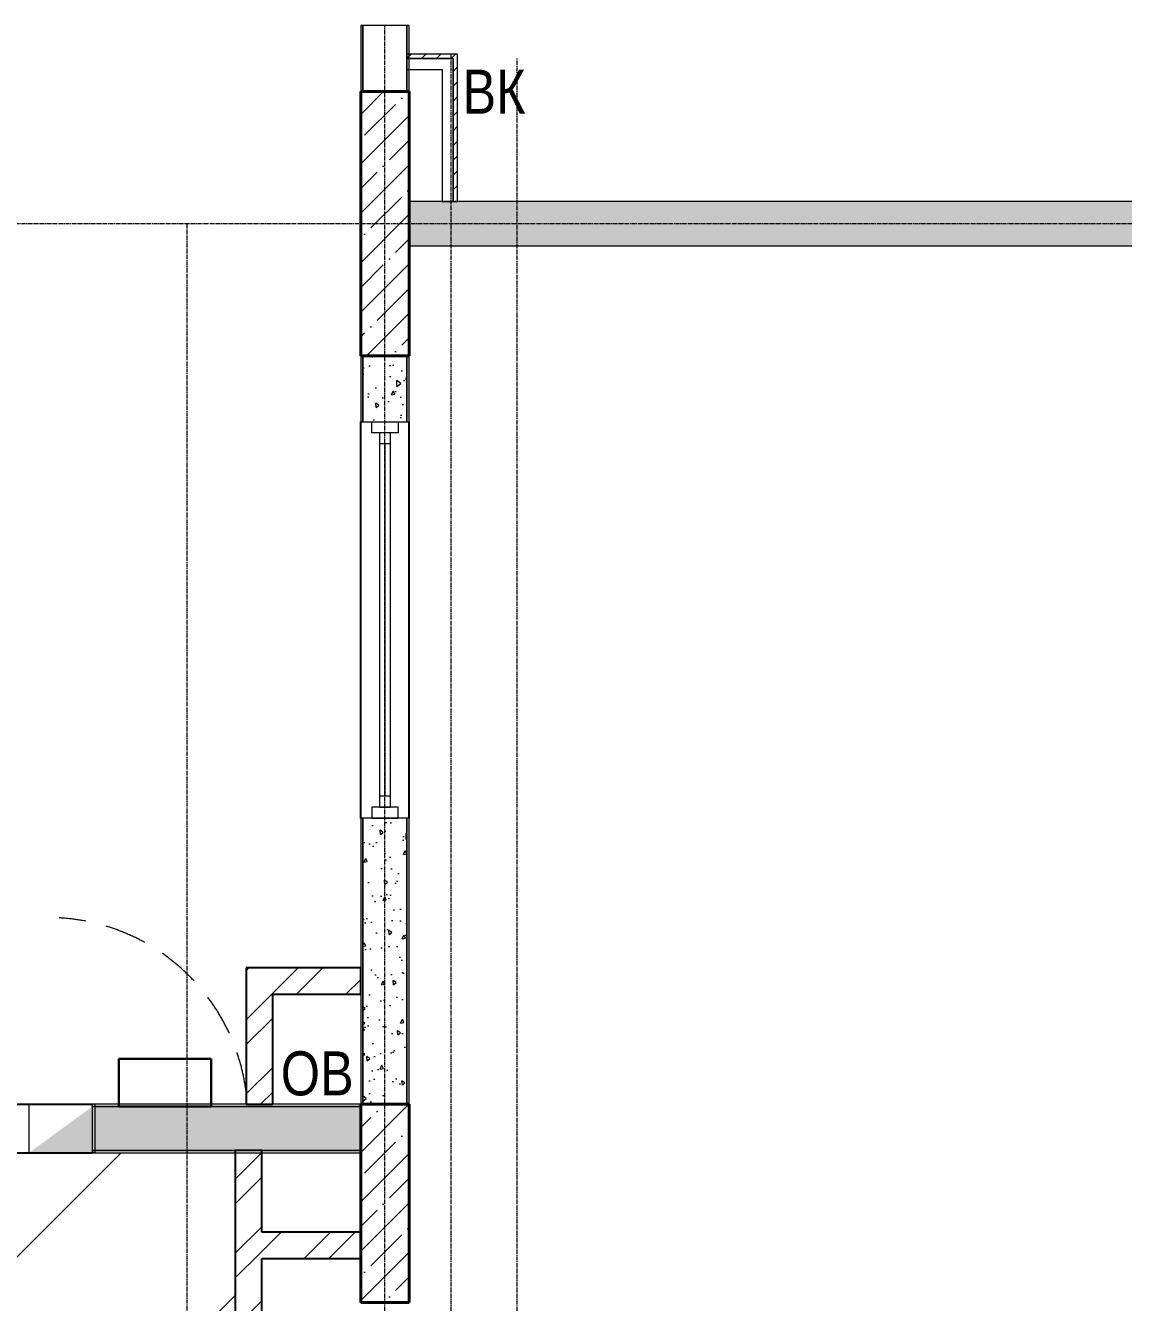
# Model space of a CAD drawing. Header units: millimetres. Extents: x 470010 to 1231400, y -134005 to 421770.
# Drawn here: x 519721 to 524709, y -105102 to -99302 of the extents above; entities that cross this region are included whole.
import ezdxf

# ---------------------------------------------------------------- set-up
doc = ezdxf.new("R2010")
doc.units = ezdxf.units.MM
for name, pattern in [('CENTER2', [28.575, 19.05, -3.175, 3.175, -3.175]), ('DASHED', [19.05, 12.7, -6.35]), ('HIDDEN2', [4.7625, 3.175, -1.5875])]:
    doc.linetypes.add(name, pattern=pattern)
for name, color, linetype, lineweight in [('АР_Двери_внутренние_антипаника', 7, 'Continuous', 0), ('АР_Колонны', 70, 'Continuous', 30), ('АР_Окна', 4, 'Continuous', 5), ('АР_Стены ГКЛ', 1, 'Continuous', 15), ('АР_Стены ЖБ', 7, 'Continuous', 35), ('АР_Стены кирпич', 32, 'Continuous', 20), ('АР_Стены ПЕНОблок', 52, 'Continuous', 20), ('АР_Тонкая', 254, 'Continuous', 5), ('АР_Штриховка', 8, 'Continuous', 0), ('ВК_Шахты', 5, 'Continuous', 9), ('ОВ_Отопление', 30, 'Continuous', 5), ('Потолок штриховка', 200, 'Continuous', 15), ('СС_Отверстия', 72, 'Continuous', 9)]:
    doc.layers.add(name, color=color, linetype=linetype, lineweight=lineweight)
for name, color, linetype, lineweight, true_color in [('АР_Оси_РД_100', 7, 'Continuous', 0, 0x525252), ('МАГНИТЫ', 7, 'Continuous', 30, 0xd100d1), ('РД_проем_инж перемыч_фахверк', 7, 'Continuous', 18, 0xff1f1f)]:
    doc.layers.add(name, color=color, linetype=linetype, lineweight=lineweight, true_color=true_color)
doc.layers.add('РД_Витраж_вн', color=7, linetype='Continuous', true_color=0x148aff)
doc.layers.add('РД_Проем', color=230, linetype='Continuous', lineweight=0, plot=False)
doc.styles.add('style1', font='ARIALN.TTF')
pattern_1 = [(95, (509053.93, -143101.69), (140.09465, 117.5534), [19.05, -209.55]), (40, (509053.93, -143101.69), (-160.01845, 110.1767), [15.24, -167.6406]), (145.45144, (509065.6, -143091.89), (-19.9238, 227.7301), [16.19, -178.09024]), (91.1842, (509018.01, -143065.77), (221.4102, 161.9534), [28.575, -314.325]), (141.63556, (509036.46, -143052.27), (-7.0866, 342.8268), [24.285, -267.1356]), (36.18415, (509018, -143065.77), (-7.0866, 342.8268), [22.86, -251.4597]), (66, (509044.95, -143056.79), (179.52, 34.89515), [19.05, -209.55]), (11, (509044.95, -143056.79), (-86.5399, 173.9412), [15.24, -167.64]), (116.45145, (509059.91, -143053.88), (92.98005, 208.83634), [16.19, -178.08994]), (82.5, (509053.93, -143101.69), (-57.60547, 61.97341), [0, -165.608, 0, -170.18, 0, -168.275]), (52.5, (509053.93, -143101.69), (-23.58973, 118.087), [0, -97.028, 0, -161.798, 0, -64.135]), (12.5, (509013.88, -143141.74), (99.92786, 91.8262), [0, -63.5, 0, -198.12, 0, -262.89]), (2.5, (508995.92, -143159.7), (86.7639, 122.7224), [0, -82.55, 0, -131.572, 0, -186.69])]
pattern_2 = [(45, (509053.93, -143101.69), (-112.2532, 112.2532), []), (45, (509166.19, -143101.69), (-112.2532, 112.2532), [198.4375, -39.6875, 0, -39.6875])]

msp = doc.modelspace()

# ---------------------------------------------------------------- hatches: boundary and pattern name
at = {"layer": 'АР_Стены ГКЛ', "linetype": 'Continuous', "lineweight": 0, "true_color": 0x000000}
h = msp.add_hatch(dxfattribs=at)
h.set_pattern_fill('ANSI31', color=18, scale=15, angle=-360, style=0)
h.set_pattern_definition([(45, (509053.93, -143101.687), (-33.67596, 33.67596), [])])
h.paths.add_polyline_path([(521453.932, -99431.687), (521453.932, -99451.687), (521663.932, -99451.687), (521683.932, -99431.687)], flags=0)
h = msp.add_hatch(dxfattribs=at)
h.set_pattern_fill('ANSI31', color=18, scale=15, angle=-360, style=0)
h.set_pattern_definition([(45, (509053.93, -143101.687), (-33.67596, 33.67596), [])])
h.paths.add_polyline_path([(521683.932, -99431.687), (521663.932, -99451.687), (521663.932, -100101.687), (521683.932, -100101.687)], flags=0)
at = {"layer": 'АР_Штриховка', "linetype": 'Continuous', "lineweight": 5, "true_color": 0x000000}
h = msp.add_hatch(dxfattribs=at)
h.set_pattern_fill('ANSI35', color=18, scale=25, style=0)
h.set_pattern_definition(pattern_2)
h.paths.add_polyline_path([(521243.932, -100801.687), (521463.932, -100801.687), (521463.932, -99601.687), (521243.932, -99601.687)], flags=0)
at = {"layer": 'АР_Штриховка', "linetype": 'Continuous', "lineweight": 0, "true_color": 0x000000}
h = msp.add_hatch(dxfattribs=at)
h.set_pattern_fill('AR-CONC', color=18, angle=405, style=0)
h.set_pattern_definition(pattern_1)
h.paths.add_polyline_path([(529033.932, -100301.687), (529033.932, -100101.687), (521463.932, -100101.687), (521463.932, -100301.687)], flags=0)
h = msp.add_hatch(dxfattribs=at)
h.set_pattern_fill('AR-CONC', color=18, angle=45, style=0)
h.set_pattern_definition([(95, (509053.93, -143101.69), (140.09465, 117.5534), [19.05, -209.55]), (40, (509053.93, -143101.69), (-160.01845, 110.1767), [15.24, -167.6406]), (145.45144, (509065.6, -143091.89), (-19.9238, 227.7301), [16.19, -178.09024]), (91.1842, (509018.01, -143065.77), (221.4102, 161.9534), [28.575, -314.325]), (141.63556, (509036.46, -143052.27), (-7.0866, 342.8268), [24.285, -267.1356]), (36.18415, (509018, -143065.77), (-7.0866, 342.8268), [22.86, -251.4597]), (66, (509044.95, -143056.79), (179.52, 34.89515), [19.05, -209.55]), (11, (509044.95, -143056.79), (-86.5399, 173.9412), [15.24, -167.64]), (116.45145, (509059.91, -143053.88), (92.98005, 208.83634), [16.19, -178.0899]), (82.5, (509053.93, -143101.69), (-57.60547, 61.97341), [0, -165.608, 0, -170.18, 0, -168.275]), (52.5, (509053.93, -143101.69), (-23.58973, 118.087), [0, -97.028, 0, -161.798, 0, -64.135]), (12.5, (509013.88, -143141.74), (99.92786, 91.8262), [0, -63.5, 0, -198.12, 0, -262.89]), (2.5, (508995.92, -143159.7), (86.7639, 122.7224), [0, -82.55, 0, -131.572, 0, -186.69])])
h.paths.add_polyline_path([(521253.932, -104201.687), (521453.932, -104201.687), (521453.932, -102901.687), (521253.932, -102901.687)], flags=0)
h.paths.add_polyline_path([(521253.932, -101101.687), (521453.932, -101101.687), (521453.932, -100801.687), (521253.932, -100801.687)], flags=0)
h = msp.add_hatch(dxfattribs=at)
h.set_pattern_fill('ANSI32', color=18, scale=25, style=0)
h.set_pattern_definition([(45, (509053.93, -143101.69), (-168.3798, 168.3798), []), (45, (509166.19, -143101.69), (-168.3798, 168.3798), [])])
h.paths.add_polyline_path([(520723.932, -104201.687), (520843.932, -104201.687), (520843.932, -103701.687), (520723.932, -103581.687)], flags=0)
h = msp.add_hatch(dxfattribs=at)
h.set_pattern_fill('ANSI32', color=18, scale=25, style=0)
h.set_pattern_definition([(45, (509053.93, -143101.69), (-168.3798, 168.3798), []), (45, (509166.19, -143101.69), (-168.3798, 168.3798), [])])
h.paths.add_polyline_path([(520723.932, -103581.687), (520843.932, -103701.687), (521243.932, -103701.687), (521243.932, -103581.687)], flags=0)
h = msp.add_hatch(dxfattribs=at)
h.set_pattern_fill('AR-CONC', color=18, angle=405, style=0)
h.set_pattern_definition(pattern_1)
h.paths.add_polyline_path([(521243.932, -104411.687), (521243.932, -104211.687), (520843.932, -104211.687), (520843.932, -104411.687)], flags=0)
h.paths.add_polyline_path([(520843.932, -104411.687), (520843.932, -104211.687), (520023.933, -104211.687), (520023.933, -104411.687)], flags=0)
h.paths.add_polyline_path([(518023.933, -104411.687), (518023.933, -104211.687), (517363.932, -104211.687), (517363.932, -104411.687)], flags=0)
h.paths.add_polyline_path([(517363.932, -104411.687), (517363.932, -104211.687), (516953.932, -104211.687), (516903.932, -104275.02), (516953.932, -104411.687)], flags=0)
at = {"layer": 'АР_Штриховка', "linetype": 'Continuous', "lineweight": 5, "true_color": 0x000000}
h = msp.add_hatch(dxfattribs=at)
h.set_pattern_fill('ANSI35', color=18, scale=25, style=0)
h.set_pattern_definition(pattern_2)
h.paths.add_polyline_path([(521243.932, -105101.687), (521463.932, -105101.687), (521463.932, -104201.687), (521243.932, -104201.687)], flags=0)
at = {"layer": 'АР_Штриховка', "linetype": 'Continuous', "lineweight": 0, "true_color": 0x000000}
h = msp.add_hatch(dxfattribs=at)
h.set_pattern_fill('ANSI32', color=18, scale=25, style=0)
h.set_pattern_definition([(45, (509053.93, -143101.69), (-168.3798, 168.3798), []), (45, (509166.19, -143101.69), (-168.3798, 168.3798), [])])
h.paths.add_polyline_path([(520673.933, -107021.687), (520793.934, -106901.687), (520793.934, -106821.687), (520673.934, -106821.687)], flags=0)
h.paths.add_polyline_path([(520673.935, -106221.687), (520793.935, -106221.687), (520763.935, -106141.687), (520673.935, -106101.687)], flags=0)
h.paths.add_polyline_path([(520673.937, -105501.687), (520793.937, -105501.687), (520793.938, -104901.686), (520763.938, -104821.686), (520673.938, -104781.685)], flags=0)
h.paths.add_polyline_path([(520673.938, -104781.685), (520763.938, -104821.686), (520793.938, -104781.686), (520793.939, -104411.687), (520673.939, -104411.687)], flags=0)
h = msp.add_hatch(dxfattribs=at)
h.set_pattern_fill('ANSI32', color=18, scale=25, angle=360, style=0)
h.set_pattern_definition([(45, (509053.93, -143101.69), (-168.3798, 168.3798), []), (45, (509166.19, -143101.69), (-168.3798, 168.3798), [])])
h.paths.add_polyline_path([(521243.915, -104901.686), (521243.915, -104781.686), (520793.938, -104781.686), (520763.938, -104821.686), (520793.938, -104901.686)], flags=0)
at = {"layer": 'Потолок штриховка'}
h = msp.add_hatch(dxfattribs=at)
h.set_pattern_fill('ANSI31', color=256, scale=260)
h.paths.add_polyline_path([(516953.932, -116511.687), (516963.932, -106921.687), (517683.935, -106921.685), (517693.932, -104421.687), (520673.939, -104421.694), (520673.933, -107021.687), (521243.932, -107021.687), (521243.932, -109181.176), (520373.899, -109181.31), (520373.899, -117701.687), (529253.932, -117701.684), (529253.932, -116801.687), (535853.932, -116851.687), (535853.932, -117101.687), (536553.932, -117101.687), (536553.932, -121401.687), (535853.932, -121401.687), (535853.932, -121691.687), (521253.932, -121691.687), (521243.932, -129481.687), (516853.932, -129481.687), (516963.932, -129481.687), (516963.932, -120191.687), (509173.932, -120191.687), (509173.932, -116511.692)])
at = {"layer": 'СС_Отверстия', "linetype": 'Continuous', "lineweight": 5, "true_color": 0x000000}
for points in [[(520037.624, -104421.687), (520037.624, -104201.687), (519887.624, -104311.687)], [(519737.624, -104421.687), (520037.624, -104421.687), (519887.624, -104311.687)]]:
    msp.add_hatch(color=18, dxfattribs=at).paths.add_polyline_path(points, flags=0)

# ---------------------------------------------------------------- linework, layer by layer
at = {"layer": 'АР_Двери_внутренние_антипаника', "color": 18, "linetype": 'DASHED', "lineweight": 0, "ltscale": 15, "true_color": 0x000000}
msp.add_arc((519824.624, -104259.4), 905.738, 6.8309683, 86.8787178, dxfattribs=at)
at = {"layer": 'АР_Колонны', "color": 18, "linetype": 'HIDDEN2', "lineweight": 25, "true_color": 0x000000}
for p, q in [((521243.932, -99601.687), (521463.932, -99601.687)), ((521243.932, -100801.687), (521243.932, -99601.687)), ((521463.932, -99601.687), (521463.932, -100801.687)), ((521463.932, -100801.687), (521243.932, -100801.687)), ((521243.932, -104201.687), (521463.932, -104201.687)), ((521243.932, -105101.687), (521243.932, -104201.687)), ((521463.932, -104201.687), (521463.932, -105101.687)), ((521463.932, -105101.687), (521243.932, -105101.687))]:
    msp.add_line(p, q, dxfattribs=at)
at = {"layer": 'АР_Колонны', "color": 18, "linetype": 'Continuous', "lineweight": 30, "true_color": 0x000000}
for p, q in [((521463.932, -99601.687), (521243.932, -99601.687)), ((521243.932, -99601.687), (521243.932, -100801.687)), ((521463.932, -100801.687), (521463.932, -99601.687)), ((521243.932, -100801.687), (521463.932, -100801.687)), ((521463.932, -104201.687), (521243.932, -104201.687)), ((521243.932, -104201.687), (521243.932, -105101.687)), ((521463.932, -105101.687), (521463.932, -104201.687)), ((521243.932, -105101.687), (521463.932, -105101.687))]:
    msp.add_line(p, q, dxfattribs=at)
at = {"layer": 'АР_Окна', "color": 18, "linetype": 'Continuous', "lineweight": 5, "true_color": 0x000000}
for p, q in [((521243.932, -101101.687), (521243.932, -102901.687)), ((521463.932, -101101.687), (521463.932, -102901.687)), ((521378.932, -101201.687), (521328.932, -101201.687)), ((521353.932, -101201.687), (521353.932, -102801.687)), ((521378.932, -102801.687), (521328.932, -102801.687))]:
    msp.add_line(p, q, dxfattribs=at)
for points in [[(521293.932, -101151.687), (521293.932, -101101.687), (521413.932, -101101.687), (521413.932, -101151.687)], [(521378.932, -101151.687), (521328.932, -101151.687), (521328.932, -102851.687), (521378.932, -102851.687)], [(521293.932, -102851.687), (521293.932, -102901.687), (521413.932, -102901.687), (521413.932, -102851.687)]]:
    msp.add_lwpolyline(points, close=True, dxfattribs=at)
at = {"layer": 'АР_Оси_РД_100', "linetype": 'CENTER2'}
msp.add_line((538608.933, -100201.687), (503098.975, -100201.687), dxfattribs=at)
for points in [[(521054.052, -133315.052), (521353.933, -132915.052), (521353.933, -99301.687)], [(521653.933, -133315.052), (521653.933, -99431.687)], [(522253.933, -133315.052), (521953.933, -132915.052), (521953.933, -99451.569)], [(520453.933, -100201.687), (520453.933, -133315.052)]]:
    msp.add_lwpolyline(points, dxfattribs=at)
at = {"layer": 'АР_Стены ГКЛ', "color": 18, "linetype": 'Continuous', "lineweight": 5, "true_color": 0x000000}
for p, q in [((521453.932, -99431.687), (521453.932, -99451.687)), ((521683.932, -99431.687), (521453.932, -99431.687)), ((521453.932, -99451.687), (521453.932, -99501.687)), ((521663.932, -99451.687), (521453.932, -99451.687)), ((521453.932, -99451.687), (521663.932, -99451.687)), ((521663.932, -100101.687), (521663.932, -99451.687)), ((521663.932, -99451.687), (521663.932, -100101.687)), ((521683.932, -100101.687), (521683.932, -99431.687)), ((521453.932, -99501.687), (521613.932, -99501.687)), ((521613.932, -99501.687), (521613.932, -100101.687)), ((521613.932, -100101.687), (521663.932, -100101.687)), ((521663.932, -100101.687), (521683.932, -100101.687))]:
    msp.add_line(p, q, dxfattribs=at)
at = {"layer": 'АР_Стены ЖБ', "color": 18, "linetype": 'Continuous', "lineweight": 40, "true_color": 0x000000}
for p, q in [((521463.932, -99601.687), (521243.932, -99601.687)), ((521243.932, -99601.687), (521243.932, -100801.687)), ((521463.932, -100801.687), (521463.932, -99601.687)), ((521243.932, -100801.687), (521463.932, -100801.687)), ((521463.932, -104201.687), (521243.932, -104201.687)), ((521243.932, -104201.687), (521243.932, -105101.687)), ((521463.932, -105101.687), (521463.932, -104201.687)), ((521243.932, -105101.687), (521463.932, -105101.687))]:
    msp.add_line(p, q, dxfattribs=at)
at = {"layer": 'АР_Стены кирпич', "color": 18, "linetype": 'Continuous', "lineweight": 25, "true_color": 0x000000}
for p, q in [((520723.932, -103581.687), (520723.932, -104201.687)), ((521243.932, -103581.687), (520723.932, -103581.687)), ((521243.932, -103701.687), (521243.932, -103581.687)), ((520843.932, -104201.687), (520843.932, -103701.687)), ((520843.932, -103701.687), (521243.932, -103701.687)), ((520723.932, -104201.687), (520843.932, -104201.687)), ((520673.939, -104411.687), (520673.938, -104781.685)), ((520793.939, -104411.687), (520673.939, -104411.687)), ((520793.938, -104781.686), (520793.939, -104411.687)), ((520673.938, -104781.685), (520673.937, -105501.687)), ((521243.915, -104781.686), (520793.938, -104781.686)), ((521243.915, -104901.686), (521243.915, -104781.686)), ((520793.937, -105501.687), (520793.938, -104901.686)), ((520793.938, -104901.686), (521243.915, -104901.686))]:
    msp.add_line(p, q, dxfattribs=at)
at = {"layer": 'АР_Стены ПЕНОблок', "color": 18, "linetype": 'Continuous', "lineweight": 20, "true_color": 0x000000}
for p, q in [((521453.932, -99301.687), (521253.932, -99301.687)), ((521253.932, -99301.687), (521253.932, -99601.687)), ((521453.932, -99601.687), (521453.932, -99301.687)), ((521253.932, -99601.687), (521453.932, -99601.687)), ((529033.932, -100101.687), (521463.932, -100101.687)), ((521463.932, -100101.687), (521463.932, -100301.687)), ((521463.932, -100301.687), (529033.932, -100301.687)), ((521453.932, -100801.687), (521253.932, -100801.687)), ((521253.932, -100801.687), (521253.932, -101101.687)), ((521453.932, -101101.687), (521453.932, -100801.687)), ((521253.932, -101101.687), (521453.932, -101101.687)), ((521453.932, -102901.687), (521253.932, -102901.687)), ((521253.932, -102901.687), (521253.932, -104201.687)), ((521453.932, -104201.687), (521453.932, -102901.687)), ((520843.932, -104211.687), (520023.933, -104211.687)), ((520023.933, -104211.687), (520023.933, -104411.687)), ((521243.932, -104211.687), (520843.932, -104211.687)), ((521243.932, -104411.687), (521243.932, -104211.687)), ((521253.932, -104201.687), (521453.932, -104201.687)), ((520023.933, -104411.687), (520843.932, -104411.687)), ((520843.932, -104411.687), (521243.932, -104411.687))]:
    msp.add_line(p, q, dxfattribs=at)
at = {"layer": 'АР_Тонкая', "color": 18, "linetype": 'Continuous', "lineweight": 0, "true_color": 0x000000}
for p, q in [((521253.932, -99301.687), (521243.932, -99301.687)), ((521243.932, -99301.687), (521243.932, -99601.687)), ((521253.932, -99601.687), (521253.932, -99301.687)), ((521463.932, -99301.687), (521453.932, -99301.687)), ((521453.932, -99301.687), (521453.932, -99601.687)), ((521463.932, -99601.687), (521463.932, -99301.687)), ((521243.932, -99601.687), (521253.932, -99601.687)), ((521453.932, -99601.687), (521463.932, -99601.687)), ((521253.932, -100801.687), (521243.932, -100801.687)), ((521243.932, -100801.687), (521243.932, -101101.687)), ((521253.932, -101101.687), (521253.932, -100801.687)), ((521463.932, -100801.687), (521453.932, -100801.687)), ((521453.932, -100801.687), (521453.932, -101101.687)), ((521463.932, -101101.687), (521463.932, -100801.687)), ((521243.932, -101101.687), (521253.932, -101101.687)), ((521453.932, -101101.687), (521463.932, -101101.687)), ((521253.932, -102901.687), (521243.932, -102901.687)), ((521243.932, -102901.687), (521243.932, -104201.687)), ((521253.932, -104201.687), (521253.932, -102901.687)), ((521463.932, -102901.687), (521453.932, -102901.687)), ((521453.932, -102901.687), (521453.932, -104201.687)), ((521463.932, -104201.687), (521463.932, -102901.687)), ((520843.932, -104201.687), (520023.933, -104201.687)), ((520023.933, -104201.687), (520023.933, -104211.687)), ((520023.933, -104211.687), (520843.932, -104211.687)), ((521243.932, -104201.687), (520843.932, -104201.687)), ((520843.932, -104211.687), (521243.932, -104211.687)), ((521243.932, -104211.687), (521243.932, -104201.687)), ((521243.932, -104201.687), (521253.932, -104201.687)), ((521453.932, -104201.687), (521463.932, -104201.687)), ((520843.932, -104411.687), (520023.933, -104411.687)), ((520023.933, -104411.687), (520023.933, -104421.687)), ((520023.933, -104421.687), (520843.932, -104421.687)), ((521243.932, -104411.687), (520843.932, -104411.687)), ((520843.932, -104421.687), (521243.932, -104421.687)), ((521243.932, -104421.687), (521243.932, -104411.687))]:
    msp.add_line(p, q, dxfattribs=at)
at = {"layer": 'МАГНИТЫ', "color": 18, "lineweight": 30, "true_color": 0x000000}
for p, q in [((520563.933, -103995.015), (520144.259, -103995.015)), ((520144.259, -103995.015), (520144.259, -104211.687)), ((520563.933, -103995.015), (520144.259, -103995.015)), ((520144.259, -103995.015), (520144.259, -104211.687)), ((520563.933, -104211.687), (520563.933, -103995.015)), ((520563.933, -104211.687), (520563.933, -103995.015)), ((520144.259, -104211.687), (520563.933, -104211.687)), ((520144.259, -104211.687), (520563.933, -104211.687))]:
    msp.add_line(p, q, dxfattribs=at)
at = {"layer": 'Потолок штриховка'}
msp.add_lwpolyline([(517693.932, -104421.687), (520673.939, -104421.694), (520673.933, -107021.687), (521243.932, -107021.687), (521243.932, -109181.176), (520373.899, -109181.31), (520373.899, -117701.687), (529253.932, -117701.684), (529253.932, -116801.687), (535853.932, -116851.687), (535853.932, -117101.687), (536553.932, -117101.687), (536553.932, -121401.687), (535853.932, -121401.687), (535853.932, -121691.687), (521253.932, -121691.687), (521243.932, -129481.687), (516853.932, -129481.687)], dxfattribs=at)
at = {"layer": 'РД_Витраж_вн', "color": 18, "linetype": 'Continuous', "lineweight": 25, "true_color": 0x000000}
for p, q in [((521243.932, -102901.687), (521243.932, -101101.687)), ((521463.932, -102901.687), (521463.932, -101101.687)), ((518023.933, -104201.687), (520023.933, -104201.687)), ((518023.933, -104421.687), (520023.933, -104421.687))]:
    msp.add_line(p, q, dxfattribs=at)
at = {"layer": 'РД_Проем', "color": 18, "linetype": 'Continuous', "lineweight": 0, "true_color": 0x000000}
for p, q in [((521243.932, -102901.687), (521243.932, -101101.687)), ((521463.932, -102901.687), (521463.932, -101101.687)), ((518023.933, -104201.687), (520023.933, -104201.687)), ((518023.933, -104421.687), (520023.933, -104421.687))]:
    msp.add_line(p, q, dxfattribs=at)
at = {"layer": 'РД_проем_инж перемыч_фахверк', "color": 18, "linetype": 'Continuous', "lineweight": 18, "true_color": 0x000000}
for p, q in [((521243.932, -101101.698), (521243.932, -102901.698)), ((521463.932, -101101.698), (521463.932, -102901.698)), ((518023.933, -104201.687), (520023.933, -104201.687)), ((518023.933, -104421.687), (520023.933, -104421.687))]:
    msp.add_line(p, q, dxfattribs=at)
at = {"layer": 'СС_Отверстия', "color": 18, "linetype": 'Continuous', "lineweight": 9, "true_color": 0x000000}
for p, q in [((520037.624, -104201.687), (519737.624, -104201.687)), ((519737.624, -104421.687), (519737.624, -104201.687)), ((520037.624, -104421.687), (520037.624, -104201.687)), ((520037.624, -104421.687), (519737.624, -104421.687))]:
    msp.add_line(p, q, dxfattribs=at)

# ---------------------------------------------------------------- texts
at = {"layer": 'ВК_Шахты', "color": 18, "lineweight": 50, "true_color": 0x000000, "style": 'style1'}
msp.add_text('ВК', height=200, dxfattribs=at).set_placement((521706.178, -99702.074))
at = {"layer": 'ОВ_Отопление', "color": 18, "lineweight": 50, "true_color": 0x000000, "style": 'style1'}
msp.add_text('ОВ', height=200, dxfattribs=at).set_placement((520880.563, -104161.124))

doc.saveas('drawing.dxf')
